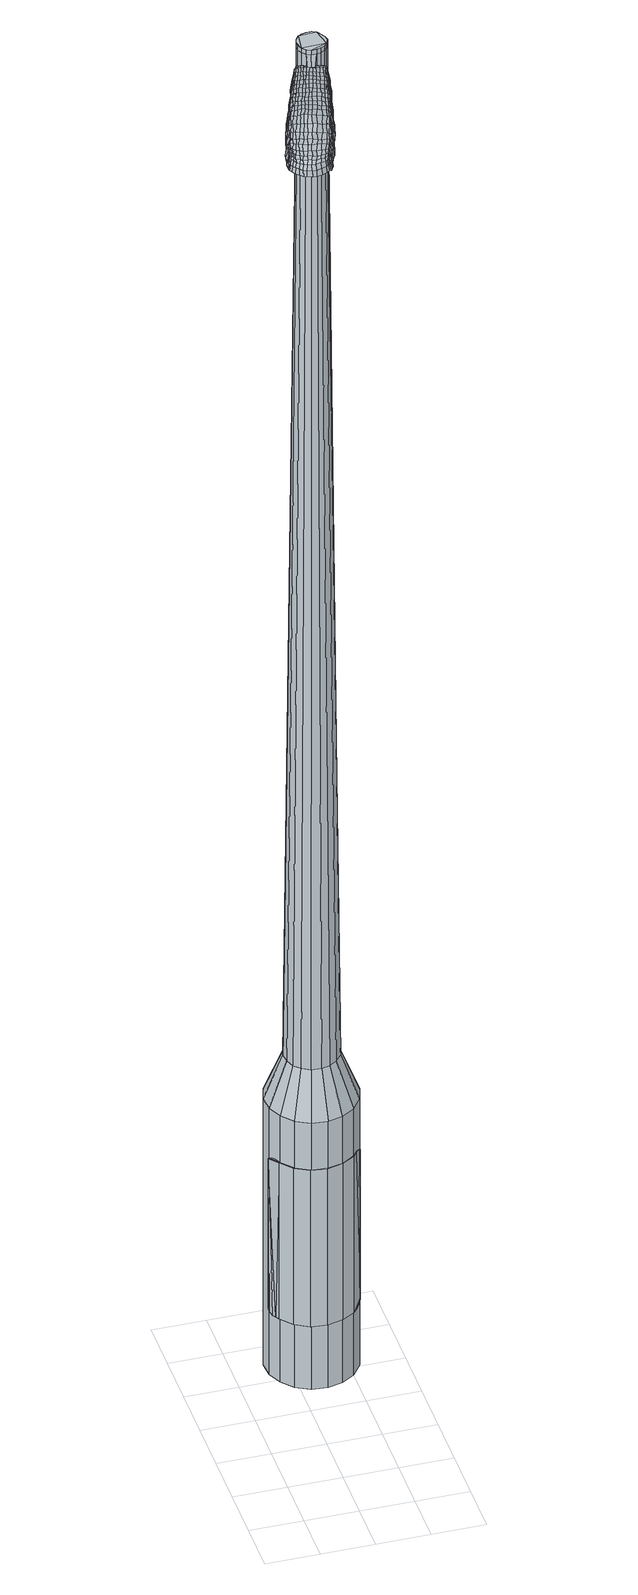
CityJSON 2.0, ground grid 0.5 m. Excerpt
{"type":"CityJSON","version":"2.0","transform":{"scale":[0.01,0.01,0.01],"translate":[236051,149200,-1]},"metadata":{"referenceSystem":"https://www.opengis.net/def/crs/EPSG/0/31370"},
"CityObjects":{
"object1":{"type":"GenericCityObject","attributes":{"cluster":58,"mean_distance_to_centroid":0.232,"new_centroid_x":236051.7,"new_centroid_y":149202.22,"mean_distance_to_camera":8.88,"H1":5.29,"H2":4.9,"Z_final":115.44,"cluster2":-1,"proj_x":236045.55,"proj_y":149200.37,"id_line":12411,"bearing_l":163.28,"distance":6.42,"orientation":"left","G_obj":253.28},"geometry":[{"type":"MultiSurface","lod":"2","boundaries":[[[0,1,2,3]],[[1,4,5,2]],[[4,6,7,5]],[[6,8,9,7]],[[8,10,11,9]],[[10,12,13,11]],[[12,14,15,13]],[[14,16,17,15]],[[16,18,19,17]],[[18,20,21,19]],[[20,22,23,21]],[[22,24,25,23]],[[24,26,27,25]],[[26,28,29,27]],[[28,30,31,29]],[[30,32,33,31]],[[32,34,35,33]],[[34,0,3,35]],[[36,37,38,39]],[[38,40,41,42]],[[41,43,42]],[[42,44,45,46]],[[45,47,46]],[[46,48,49,50]],[[49,51,50]],[[42,46,50,38]],[[50,52,39,38]],[[53,36,39]],[[2,5,7,35]],[[7,9,11,15]],[[11,13,15]],[[15,17,19,23]],[[19,21,23]],[[23,25,27,31]],[[27,29,31]],[[15,23,31,7]],[[31,33,35,7]],[[3,2,35]],[[1,0,54,55]],[[0,34,56,54]],[[34,32,57,56]],[[32,30,58,57]],[[30,28,59,58]],[[28,26,60,59]],[[26,24,61,60]],[[24,22,62,61]],[[22,20,63,62]],[[20,18,64,63]],[[18,16,65,64]],[[16,14,66,65]],[[14,12,67,66]],[[12,10,68,67]],[[10,8,69,68]],[[8,6,70,69]],[[6,4,71,70]],[[4,1,55,71]],[[55,54,72,73]],[[54,56,74,72]],[[56,57,75,74]],[[57,58,76,75]],[[58,59,77,76]],[[59,60,78,77]],[[60,61,79,78]],[[61,62,80,79]],[[62,63,81,80]],[[63,64,82,81]],[[64,65,83,82]],[[65,66,84,83]],[[66,67,85,84]],[[67,68,86,85]],[[68,69,87,86]],[[69,70,88,87]],[[70,71,89,88]],[[71,55,73,89]],[[90,91,92,93]],[[74,94,91,90]],[[75,95,94,74]],[[96,97,95,75]],[[77,98,97,96]],[[99,100,98,77]],[[79,101,100,99]],[[80,102,101,79]],[[103,104,102,80]],[[105,106,104,103]],[[83,107,106,105]],[[84,108,107,83]],[[109,110,108,84]],[[111,112,110,109]],[[113,114,112,111]],[[115,116,114,113]],[[89,117,116,115]],[[93,92,117,89]],[[118,119,120,121]],[[122,118,121,123]],[[124,122,123,125]],[[126,124,125,127]],[[128,126,127,129]],[[130,128,129,131]],[[132,130,131,133]],[[134,132,133,135]],[[136,134,135,137]],[[138,136,137,139]],[[140,138,139,141]],[[142,140,141,143]],[[144,142,143,145]],[[146,144,145,147]],[[148,146,147,149]],[[150,148,149,151]],[[73,72,90,93]],[[72,74,90]],[[76,96,75]],[[76,77,96]],[[78,99,77]],[[78,79,99]],[[81,103,80]],[[81,82,105,103]],[[82,83,105]],[[85,109,84]],[[85,86,111,109]],[[86,87,113,111]],[[87,88,115,113]],[[88,89,115]],[[73,93,89]],[[152,153,92,91]],[[153,117,92]],[[154,116,117]],[[154,155,114,116]],[[155,156,112,114]],[[156,157,110,112]],[[157,108,110]],[[158,106,107]],[[158,159,104,106]],[[159,102,104]],[[160,100,101]],[[160,98,100]],[[161,97,98]],[[161,95,97]],[[152,91,94]],[[39,52,150,162]],[[153,152,163,151]],[[53,39,162,119]],[[152,94,120,163]],[[36,53,119,118]],[[94,95,121,120]],[[37,36,118,122]],[[95,161,123,121]],[[38,37,122,124]],[[161,98,125,123]],[[40,38,124,126]],[[98,160,127,125]],[[41,40,126,128]],[[160,101,129,127]],[[43,41,128,130]],[[101,102,131,129]],[[42,43,130,132]],[[102,159,133,131]],[[44,42,132,134]],[[159,158,135,133]],[[45,44,134,136]],[[158,107,137,135]],[[47,45,136,138]],[[107,108,139,137]],[[46,47,138,140]],[[108,157,141,139]],[[48,46,140,142]],[[157,156,143,141]],[[49,48,142,144]],[[156,155,145,143]],[[51,49,144,146]],[[155,154,147,145]],[[50,51,146,148]],[[154,117,149,147]],[[52,50,148,150]],[[117,153,151,149]],[[150,151,164,165]],[[151,163,166,164]],[[163,120,167,166]],[[120,119,168,167]],[[119,162,169,168]],[[162,150,165,169]],[[170,171,172,173]],[[174,170,173,175]],[[170,174,176,177]],[[171,170,177,178]],[[179,180,181,182]],[[183,179,182,184]],[[179,183,185,186]],[[180,179,186,187]],[[188,189,190,191]],[[192,188,191,193]],[[188,192,194,195]],[[189,188,195,196]],[[197,198,199,200]],[[201,197,200,202]],[[197,201,203,204]],[[198,197,204,205]],[[206,207,208,209]],[[210,206,209,211]],[[206,210,212,213]],[[207,206,213,214]],[[215,216,217,218]],[[219,215,218,220]],[[215,219,221,222]],[[216,215,222,223]],[[224,225,226,227]],[[216,224,227,217]],[[224,216,223,228]],[[225,224,228,229]],[[230,231,232,233]],[[225,230,233,226]],[[230,225,229,234]],[[231,230,234,235]],[[236,174,175,237]],[[231,236,237,232]],[[236,231,235,238]],[[174,236,238,176]],[[239,240,241,242]],[[243,239,242,244]],[[239,243,245,246]],[[240,239,246,247]],[[248,249,250,251]],[[240,248,251,241]],[[248,240,247,252]],[[249,248,252,253]],[[254,255,256,257]],[[249,254,257,250]],[[254,249,253,258]],[[255,254,258,259]],[[260,261,262,263]],[[255,260,263,256]],[[260,255,259,264]],[[261,260,264,265]],[[266,171,178,267]],[[261,266,267,262]],[[266,261,265,268]],[[171,266,268,172]],[[269,270,271,272]],[[273,269,272,274]],[[269,273,275,276]],[[270,269,276,277]],[[278,279,280,281]],[[270,278,281,271]],[[278,270,277,282]],[[279,278,282,283]],[[284,285,286,287]],[[279,284,287,280]],[[284,279,283,288]],[[285,284,288,289]],[[290,183,184,291]],[[285,290,291,286]],[[290,285,289,292]],[[183,290,292,185]],[[293,294,295,296]],[[297,293,296,298]],[[293,297,299,300]],[[294,293,300,301]],[[302,303,304,305]],[[294,302,305,295]],[[302,294,301,306]],[[303,302,306,307]],[[308,309,310,311]],[[303,308,311,304]],[[308,303,307,312]],[[309,308,312,313]],[[314,315,316,317]],[[309,314,317,310]],[[314,309,313,318]],[[315,314,318,319]],[[320,180,187,321]],[[315,320,321,316]],[[320,315,319,322]],[[180,320,322,181]],[[323,209,208,324]],[[325,323,324,326]],[[323,325,327,328]],[[209,323,328,211]],[[329,325,326,330]],[[331,329,330,332]],[[329,331,333,334]],[[325,329,334,327]],[[335,331,332,336]],[[337,335,336,338]],[[335,337,339,340]],[[331,335,340,333]],[[341,337,338,342]],[[343,341,342,344]],[[341,343,345,346]],[[337,341,346,339]],[[347,343,344,348]],[[198,347,348,199]],[[347,198,205,349]],[[343,347,349,345]],[[350,351,196,195]],[[352,350,195,194]],[[350,352,353,354]],[[351,350,354,355]],[[356,357,355,354]],[[358,356,354,353]],[[356,358,359,360]],[[357,356,360,361]],[[362,363,361,360]],[[364,362,360,359]],[[362,364,365,366]],[[363,362,366,367]],[[368,369,367,366]],[[370,368,366,365]],[[368,370,203,201]],[[369,368,201,202]],[[371,372,373,374]],[[273,371,374,275]],[[371,273,274,375]],[[372,371,375,376]],[[377,192,193,378]],[[372,377,378,373]],[[377,372,376,379]],[[192,377,379,194]],[[380,381,382,383]],[[219,380,383,221]],[[380,219,220,384]],[[381,380,384,385]],[[386,387,388,389]],[[381,386,389,382]],[[386,381,385,390]],[[387,386,390,391]],[[392,189,196,393]],[[387,392,393,388]],[[392,387,391,394]],[[189,392,394,190]],[[395,396,397,398]],[[177,395,398,178]],[[395,177,176,399]],[[396,395,399,400]],[[401,402,403,404]],[[396,401,404,397]],[[401,396,400,405]],[[402,401,405,406]],[[407,200,199,408]],[[402,407,408,403]],[[407,402,406,409]],[[200,407,409,202]],[[410,411,412,413]],[[182,410,413,184]],[[410,182,181,414]],[[411,410,414,415]],[[416,204,203,417]],[[411,416,417,412]],[[416,411,415,418]],[[204,416,418,205]],[[419,420,421,422]],[[297,419,422,299]],[[419,297,298,423]],[[420,419,423,424]],[[425,210,211,426]],[[420,425,426,421]],[[425,420,424,427]],[[210,425,427,212]],[[428,429,430,431]],[[243,428,431,245]],[[428,243,244,432]],[[429,428,432,433]],[[434,435,436,437]],[[429,434,437,430]],[[434,429,433,438]],[[435,434,438,439]],[[440,207,214,441]],[[435,440,441,436]],[[440,435,439,442]],[[207,440,442,208]],[[443,444,433,432]],[[242,443,432,244]],[[443,242,241,445]],[[444,443,445,446]],[[447,448,439,438]],[[444,447,438,433]],[[447,444,446,449]],[[448,447,449,450]],[[451,324,208,442]],[[448,451,442,439]],[[451,448,450,452]],[[324,451,452,326]],[[453,454,455,456]],[[300,453,456,301]],[[453,300,299,422]],[[454,453,422,421]],[[457,328,327,458]],[[454,457,458,455]],[[457,454,421,426]],[[328,457,426,211]],[[459,460,446,445]],[[251,459,445,241]],[[459,251,250,461]],[[460,459,461,462]],[[463,464,450,449]],[[460,463,449,446]],[[463,460,462,465]],[[464,463,465,466]],[[467,330,326,452]],[[464,467,452,450]],[[467,464,466,468]],[[330,467,468,332]],[[469,470,471,472]],[[306,469,472,307]],[[469,306,301,456]],[[470,469,456,455]],[[473,334,333,474]],[[470,473,474,471]],[[473,470,455,458]],[[334,473,458,327]],[[475,476,462,461]],[[257,475,461,250]],[[475,257,256,477]],[[476,475,477,478]],[[479,480,466,465]],[[476,479,465,462]],[[479,476,478,481]],[[480,479,481,482]],[[483,336,332,468]],[[480,483,468,466]],[[483,480,482,484]],[[336,483,484,338]],[[485,486,487,488]],[[312,485,488,313]],[[485,312,307,472]],[[486,485,472,471]],[[489,340,339,490]],[[486,489,490,487]],[[489,486,471,474]],[[340,489,474,333]],[[491,492,478,477]],[[263,491,477,256]],[[491,263,262,493]],[[492,491,493,494]],[[495,496,482,481]],[[492,495,481,478]],[[495,492,494,497]],[[496,495,497,498]],[[499,342,338,484]],[[496,499,484,482]],[[499,496,498,500]],[[342,499,500,344]],[[501,502,503,504]],[[318,501,504,319]],[[501,318,313,488]],[[502,501,488,487]],[[505,346,345,506]],[[502,505,506,503]],[[505,502,487,490]],[[346,505,490,339]],[[507,508,494,493]],[[267,507,493,262]],[[507,267,178,398]],[[508,507,398,397]],[[509,510,498,497]],[[508,509,497,494]],[[509,508,397,404]],[[510,509,404,403]],[[511,348,344,500]],[[510,511,500,498]],[[511,510,403,408]],[[348,511,408,199]],[[512,513,415,414]],[[322,512,414,181]],[[512,322,319,504]],[[513,512,504,503]],[[514,349,205,418]],[[513,514,418,415]],[[514,513,503,506]],[[349,514,506,345]],[[515,516,376,375]],[[272,515,375,274]],[[515,272,271,517]],[[516,515,517,518]],[[519,352,194,379]],[[516,519,379,376]],[[519,516,518,520]],[[352,519,520,353]],[[521,522,523,524]],[[222,521,524,223]],[[521,222,221,383]],[[522,521,383,382]],[[525,526,527,528]],[[522,525,528,523]],[[525,522,382,389]],[[526,525,389,388]],[[529,351,355,530]],[[526,529,530,527]],[[529,526,388,393]],[[351,529,393,196]],[[531,532,518,517]],[[281,531,517,271]],[[531,281,280,533]],[[532,531,533,534]],[[535,358,353,520]],[[532,535,520,518]],[[535,532,534,536]],[[358,535,536,359]],[[537,538,539,540]],[[228,537,540,229]],[[537,228,223,524]],[[538,537,524,523]],[[541,542,543,544]],[[538,541,544,539]],[[541,538,523,528]],[[542,541,528,527]],[[545,357,361,546]],[[542,545,546,543]],[[545,542,527,530]],[[357,545,530,355]],[[547,548,534,533]],[[287,547,533,280]],[[547,287,286,549]],[[548,547,549,550]],[[551,364,359,536]],[[548,551,536,534]],[[551,548,550,552]],[[364,551,552,365]],[[553,554,555,556]],[[234,553,556,235]],[[553,234,229,540]],[[554,553,540,539]],[[557,558,559,560]],[[554,557,560,555]],[[557,554,539,544]],[[558,557,544,543]],[[561,363,367,562]],[[558,561,562,559]],[[561,558,543,546]],[[363,561,546,361]],[[563,564,550,549]],[[291,563,549,286]],[[563,291,184,413]],[[564,563,413,412]],[[565,370,365,552]],[[564,565,552,550]],[[565,564,412,417]],[[370,565,417,203]],[[566,567,400,399]],[[238,566,399,176]],[[566,238,235,556]],[[567,566,556,555]],[[568,569,406,405]],[[567,568,405,400]],[[568,567,555,560]],[[569,568,560,559]],[[570,369,202,409]],[[569,570,409,406]],[[570,569,559,562]],[[369,570,562,367]],[[571,572,573,574]],[[574,573,575,576]],[[577,575,573,578]],[[578,573,572,579]],[[580,581,582,583]],[[583,582,584,585]],[[586,584,582,587]],[[587,582,581,588]],[[589,590,591,592]],[[592,591,593,594]],[[595,593,591,596]],[[596,591,590,597]],[[598,599,600,601]],[[601,600,602,603]],[[604,602,600,605]],[[605,600,599,606]],[[607,608,609,610]],[[610,609,611,612]],[[613,611,609,614]],[[614,609,608,615]],[[616,617,618,619]],[[619,618,620,621]],[[622,620,618,623]],[[623,618,617,624]],[[625,626,627,628]],[[628,627,617,616]],[[624,617,627,629]],[[629,627,626,630]],[[631,632,633,634]],[[634,633,626,625]],[[630,626,633,635]],[[635,633,632,636]],[[576,575,637,638]],[[638,637,632,631]],[[636,632,637,639]],[[639,637,575,577]],[[640,641,642,643]],[[643,642,644,645]],[[646,644,642,647]],[[647,642,641,648]],[[649,650,651,652]],[[652,651,641,640]],[[648,641,651,653]],[[653,651,650,654]],[[655,656,657,658]],[[658,657,650,649]],[[654,650,657,659]],[[659,657,656,660]],[[661,662,663,664]],[[664,663,656,655]],[[660,656,663,665]],[[665,663,662,666]],[[579,572,667,668]],[[668,667,662,661]],[[666,662,667,669]],[[669,667,572,571]],[[670,671,672,673]],[[673,672,674,675]],[[676,674,672,677]],[[677,672,671,678]],[[679,680,681,682]],[[682,681,671,670]],[[678,671,681,683]],[[683,681,680,684]],[[685,686,687,688]],[[688,687,680,679]],[[684,680,687,689]],[[689,687,686,690]],[[585,584,691,692]],[[692,691,686,685]],[[690,686,691,693]],[[693,691,584,586]],[[694,695,696,697]],[[697,696,698,699]],[[700,698,696,701]],[[701,696,695,702]],[[703,704,705,706]],[[706,705,695,694]],[[702,695,705,707]],[[707,705,704,708]],[[709,710,711,712]],[[712,711,704,703]],[[708,704,711,713]],[[713,711,710,714]],[[715,716,717,718]],[[718,717,710,709]],[[714,710,717,719]],[[719,717,716,720]],[[588,581,721,722]],[[722,721,716,715]],[[720,716,721,723]],[[723,721,581,580]],[[607,610,724,725]],[[725,724,726,727]],[[728,726,724,729]],[[729,724,610,612]],[[727,726,730,731]],[[731,730,732,733]],[[734,732,730,735]],[[735,730,726,728]],[[733,732,736,737]],[[737,736,738,739]],[[740,738,736,741]],[[741,736,732,734]],[[739,738,742,743]],[[743,742,744,745]],[[746,744,742,747]],[[747,742,738,740]],[[745,744,748,749]],[[749,748,599,598]],[[606,599,748,750]],[[750,748,744,746]],[[597,751,752,596]],[[596,752,753,595]],[[754,753,752,755]],[[755,752,751,756]],[[756,757,758,755]],[[755,758,759,754]],[[760,759,758,761]],[[761,758,757,762]],[[762,763,764,761]],[[761,764,765,760]],[[766,765,764,767]],[[767,764,763,768]],[[768,769,770,767]],[[767,770,771,766]],[[604,771,770,602]],[[602,770,769,603]],[[772,773,774,775]],[[775,774,674,676]],[[675,674,774,776]],[[776,774,773,777]],[[594,593,778,779]],[[779,778,773,772]],[[777,773,778,780]],[[780,778,593,595]],[[781,782,783,784]],[[784,783,620,622]],[[621,620,783,785]],[[785,783,782,786]],[[787,788,789,790]],[[790,789,782,781]],[[786,782,789,791]],[[791,789,788,792]],[[597,590,793,794]],[[794,793,788,787]],[[792,788,793,795]],[[795,793,590,589]],[[796,797,798,799]],[[799,798,578,579]],[[577,578,798,800]],[[800,798,797,801]],[[802,803,804,805]],[[805,804,797,796]],[[801,797,804,806]],[[806,804,803,807]],[[598,601,808,809]],[[809,808,803,802]],[[807,803,808,810]],[[810,808,601,603]],[[811,812,813,814]],[[814,813,583,585]],[[580,583,813,815]],[[815,813,812,816]],[[604,605,817,818]],[[818,817,812,811]],[[816,812,817,819]],[[819,817,605,606]],[[820,821,698,822]],[[822,698,700]],[[699,698,821,823]],[[612,611,824,825]],[[825,824,821,820]],[[823,821,824,826]],[[826,824,611,613]],[[827,828,829,646]],[[829,644,646]],[[645,644,829,830]],[[830,829,828,831]],[[832,833,834,835]],[[835,834,828,827]],[[831,828,834,836]],[[836,834,833,837]],[[615,608,838,839]],[[839,838,833,832]],[[837,833,838,840]],[[840,838,608,607]],[[831,841,842,830]],[[830,842,643,645]],[[640,643,842,843]],[[843,842,841,844]],[[837,845,846,836]],[[836,846,841,831]],[[844,841,846,847]],[[847,846,845,848]],[[607,725,849,840]],[[840,849,845,837]],[[848,845,849,850]],[[850,849,725,727]],[[851,852,853,854]],[[854,853,701,702]],[[700,701,853,822]],[[822,853,852,820]],[[728,729,855,856]],[[856,855,852,851]],[[820,852,855,825]],[[825,855,729,612]],[[844,857,858,843]],[[843,858,652,640]],[[649,652,858,859]],[[859,858,857,860]],[[848,861,862,847]],[[847,862,857,844]],[[860,857,862,863]],[[863,862,861,864]],[[727,731,865,850]],[[850,865,861,848]],[[864,861,865,866]],[[866,865,731,733]],[[867,868,869,870]],[[870,869,707,708]],[[702,707,869,854]],[[854,869,868,851]],[[734,735,871,872]],[[872,871,868,867]],[[851,868,871,856]],[[856,871,735,728]],[[860,873,874,859]],[[859,874,658,649]],[[655,658,874,875]],[[875,874,873,876]],[[864,877,878,863]],[[863,878,873,860]],[[876,873,878,879]],[[879,878,877,880]],[[733,737,881,866]],[[866,881,877,864]],[[880,877,881,882]],[[882,881,737,739]],[[883,884,885,886]],[[886,885,713,714]],[[708,713,885,870]],[[870,885,884,867]],[[740,741,887,888]],[[888,887,884,883]],[[867,884,887,872]],[[872,887,741,734]],[[876,889,890,875]],[[875,890,664,655]],[[661,664,890,891]],[[891,890,889,892]],[[880,893,894,879]],[[879,894,889,876]],[[892,889,894,895]],[[895,894,893,896]],[[739,743,897,882]],[[882,897,893,880]],[[896,893,897,898]],[[898,897,743,745]],[[899,900,901,902]],[[902,901,719,720]],[[714,719,901,886]],[[886,901,900,883]],[[746,747,903,904]],[[904,903,900,899]],[[883,900,903,888]],[[888,903,747,740]],[[892,905,906,891]],[[891,906,668,661]],[[579,668,906,799]],[[799,906,905,796]],[[896,907,908,895]],[[895,908,905,892]],[[796,905,908,805]],[[805,908,907,802]],[[745,749,909,898]],[[898,909,907,896]],[[802,907,909,809]],[[809,909,749,598]],[[816,910,911,815]],[[815,911,723,580]],[[720,723,911,902]],[[902,911,910,899]],[[606,750,912,819]],[[819,912,910,816]],[[899,910,912,904]],[[904,912,750,746]],[[777,913,914,776]],[[776,914,673,675]],[[670,673,914,915]],[[915,914,913,916]],[[595,753,917,780]],[[780,917,913,777]],[[916,913,917,918]],[[918,917,753,754]],[[919,920,921,922]],[[922,921,623,624]],[[622,623,921,784]],[[784,921,920,781]],[[923,924,925,926]],[[926,925,920,919]],[[781,920,925,790]],[[790,925,924,787]],[[756,751,927,928]],[[928,927,924,923]],[[787,924,927,794]],[[794,927,751,597]],[[916,929,930,915]],[[915,930,682,670]],[[679,682,930,931]],[[931,930,929,932]],[[754,759,933,918]],[[918,933,929,916]],[[932,929,933,934]],[[934,933,759,760]],[[935,936,937,938]],[[938,937,629,630]],[[624,629,937,922]],[[922,937,936,919]],[[939,940,941,942]],[[942,941,936,935]],[[919,936,941,926]],[[926,941,940,923]],[[762,757,943,944]],[[944,943,940,939]],[[923,940,943,928]],[[928,943,757,756]],[[932,945,946,931]],[[931,946,688,679]],[[685,688,946,947]],[[947,946,945,948]],[[760,765,949,934]],[[934,949,945,932]],[[948,945,949,950]],[[950,949,765,766]],[[951,952,953,954]],[[954,953,635,636]],[[630,635,953,938]],[[938,953,952,935]],[[955,956,957,958]],[[958,957,952,951]],[[935,952,957,942]],[[942,957,956,939]],[[768,763,959,960]],[[960,959,956,955]],[[939,956,959,944]],[[944,959,763,762]],[[948,961,962,947]],[[947,962,692,685]],[[585,692,962,814]],[[814,962,961,811]],[[766,771,963,950]],[[950,963,961,948]],[[811,961,963,818]],[[818,963,771,604]],[[801,964,965,800]],[[800,965,639,577]],[[636,639,965,954]],[[954,965,964,951]],[[807,966,967,806]],[[806,967,964,801]],[[951,964,967,958]],[[958,967,966,955]],[[603,769,968,810]],[[810,968,966,807]],[[955,966,968,960]],[[960,968,769,768]],[[571,574,173,172]],[[574,576,175,173]],[[586,587,186,185]],[[587,588,187,186]],[[589,592,191,190]],[[592,594,193,191]],[[613,614,213,212]],[[614,615,214,213]],[[616,619,218,217]],[[619,621,220,218]],[[625,628,227,226]],[[628,616,217,227]],[[631,634,233,232]],[[634,625,226,233]],[[576,638,237,175]],[[638,631,232,237]],[[646,647,246,245]],[[647,648,247,246]],[[648,653,252,247]],[[653,654,253,252]],[[654,659,258,253]],[[659,660,259,258]],[[660,665,264,259]],[[665,666,265,264]],[[666,669,268,265]],[[669,571,172,268]],[[676,677,276,275]],[[677,678,277,276]],[[678,683,282,277]],[[683,684,283,282]],[[684,689,288,283]],[[689,690,289,288]],[[690,693,292,289]],[[693,586,185,292]],[[694,697,296,295]],[[697,699,298,296]],[[703,706,305,304]],[[706,694,295,305]],[[709,712,311,310]],[[712,703,304,311]],[[715,718,317,316]],[[718,709,310,317]],[[588,722,321,187]],[[722,715,316,321]],[[772,775,374,373]],[[775,676,275,374]],[[594,779,378,193]],[[779,772,373,378]],[[621,785,384,220]],[[785,786,385,384]],[[786,791,390,385]],[[791,792,391,390]],[[792,795,394,391]],[[795,589,190,394]],[[699,423,298]],[[699,823,424,423]],[[823,826,427,424]],[[826,613,212,427]],[[827,646,431,430]],[[646,245,431]],[[832,835,437,436]],[[835,827,430,437]],[[615,839,441,214]],[[839,832,436,441]],[[969,970,971,972]],[[973,974,972,971]],[[975,976,977,978]],[[979,980,981,982]],[[970,983,984,971]],[[985,973,971,984]],[[986,975,978,987]],[[988,989,980,979]],[[983,990,991,984]],[[991,992,985,984]],[[993,986,987,994]],[[995,989,988,996]],[[990,997,998,991]],[[998,999,992,991]],[[1000,993,994,1001]],[[1002,995,996,1003]],[[1004,1005,1006,1007]],[[1008,1009,1005,1004]],[[1008,1010,1011,1009]],[[1010,1012,1013,1011]],[[1014,1015,1016,1017]],[[1018,1019,1015,1014]],[[1020,1021,1019,1018]],[[1022,1023,1021,1020]],[[1017,1006,1005,1014]],[[1014,1005,1009,1018]],[[1009,1011,1020,1018]],[[1011,1013,1022,1020]],[[978,977,974,973]],[[987,978,973,985]],[[992,994,987,985]],[[999,1001,994,992]],[[979,982,976,975]],[[988,979,975,986]],[[996,988,986,993]],[[1003,996,993,1000]],[[980,1004,1007,981]],[[989,1008,1004,980]],[[1010,1008,989,995]],[[1012,1010,995,1002]],[[1024,1025,1026,1027]],[[1026,1028,1029,1030]],[[1026,1030,1031,1032]],[[1026,1032,1027]],[[1033,1024,1027,1034]],[[1035,1034,1027,1036]],[[1037,1036,1027]],[[1038,1026,1025,1039]],[[1040,1038,1039,1041]],[[1042,1040,1041,1043]],[[1044,1042,1043,1045]],[[1046,1044,1045,1047]],[[1047,1048,1049,1050]],[[1047,1050,1051,1052]],[[1047,1052,1053,1054]],[[1053,1055,1056,1057]],[[1053,1057,1058,1059]],[[1053,1059,1054]],[[1047,1054,1046]],[[1060,1061,1025,1024]],[[1062,1063,1028,1026]],[[1064,1065,1037,1027]],[[1061,1066,1039,1025]],[[1067,1062,1026,1038]],[[1066,1068,1041,1039]],[[1069,1067,1038,1040]],[[1068,1070,1043,1041]],[[1071,1069,1040,1042]],[[1070,1072,1045,1043]],[[1073,1071,1042,1044]],[[1072,1074,1047,1045]],[[1075,1073,1044,1046]],[[1074,1076,1048,1047]],[[1077,1078,1055,1053]],[[1079,1075,1046,1054]],[[1049,1048,1076,1080]],[[1050,1049,1080,1081]],[[1051,1050,1081,1082]],[[1052,1051,1082,1083]],[[1053,1052,1083,1077]],[[1084,1060,1024,1033]],[[1085,1084,1033,1034]],[[1086,1085,1034,1035]],[[1087,1086,1035,1036]],[[1065,1087,1036,1037]],[[1029,1028,1063,1088]],[[1056,1055,1078,1089]],[[1030,1029,1088,1090]],[[1031,1030,1090,1091]],[[1032,1031,1091,1092]],[[1027,1032,1092,1064]],[[1057,1056,1089,1093]],[[1058,1057,1093,1094]],[[1059,1058,1094,1095]],[[1054,1059,1095,1079]]]}]}
},
"vertices":[
[59,179,384],[46,186,384],[46,186,96],[59,179,96],[36,197,384],[36,197,96],[30,210,384],[30,210,96],[29,225,384],[29,225,96],[33,239,384],[33,239,96],[42,251,384],[42,251,96],[54,259,384],[54,259,96],[69,262,384],[69,262,96],[83,261,384],[83,261,96],[96,254,384],[96,254,96],[107,243,384],[107,243,96],[112,230,384],[112,230,96],[113,215,384],[113,215,96],[109,201,384],[109,201,96],[100,189,384],[100,189,96],[88,181,384],[88,181,96],[74,178,384],[74,178,96],[76,208,1524],[80,210,1524],[83,214,1524],[67,207,1524],[85,218,1524],[84,223,1524],[79,231,1524],[82,227,1524],[75,233,1524],[70,233,1524],[62,230,1524],[66,232,1524],[59,226,1524],[58,222,1524],[60,213,1524],[58,217,1524],[63,209,1524],[72,207,1524],[64,196,429],[56,200,429],[73,195,429],[81,197,429],[88,202,429],[94,209,429],[96,217,429],[96,226,429],[92,234,429],[86,240,429],[78,244,429],[70,245,429],[61,243,429],[54,238,429],[49,231,429],[46,223,429],[47,214,429],[50,206,429],[67,207,1483],[63,209,1483],[72,207,1483],[76,208,1483],[80,210,1483],[83,214,1483],[85,218,1483],[84,223,1483],[82,227,1483],[79,231,1483],[75,233,1483],[70,233,1483],[66,232,1483],[62,230,1483],[59,226,1483],[58,222,1483],[58,217,1483],[60,213,1483],[67,208,1483],[67,208,1485],[63,210,1485],[63,210,1483],[72,207,1485],[76,208,1485],[80,211,1483],[80,211,1485],[83,214,1485],[84,218,1483],[84,218,1485],[84,223,1485],[82,227,1485],[79,230,1483],[79,230,1485],[75,232,1483],[75,232,1485],[70,233,1485],[66,232,1485],[62,229,1483],[62,229,1485],[60,226,1483],[60,226,1485],[58,221,1483],[58,221,1485],[59,217,1483],[59,217,1485],[60,213,1485],[76,208,1519],[72,207,1519],[72,207,1493],[76,208,1493],[80,210,1519],[80,210,1493],[83,214,1519],[83,214,1493],[85,218,1519],[85,218,1493],[84,223,1519],[84,223,1493],[82,227,1519],[82,227,1493],[79,231,1519],[79,231,1493],[75,233,1519],[75,233,1493],[70,233,1519],[70,233,1493],[66,232,1519],[66,232,1493],[62,230,1519],[62,230,1493],[59,226,1519],[59,226,1493],[58,222,1519],[58,222,1493],[58,217,1519],[58,217,1493],[60,213,1519],[60,213,1493],[63,209,1519],[63,209,1493],[67,207,1485],[63,209,1485],[58,217,1485],[58,222,1485],[59,226,1485],[62,230,1485],[75,233,1485],[79,231,1485],[85,218,1485],[80,210,1485],[67,207,1519],[67,207,1493],[59,190,1513],[59,190,1518],[62,189,1513],[65,188,1513],[65,188,1518],[62,189,1518],[22,124,1519],[24,131,1518],[22,130,1509],[20,123,1510],[19,116,1519],[17,115,1510],[21,116,1526],[24,124,1525],[26,131,1525],[59,113,1519],[60,119,1518],[59,121,1525],[58,114,1525],[56,104,1519],[55,106,1526],[58,103,1510],[60,111,1510],[62,118,1509],[21,47,1519],[17,48,1519],[17,48,1513],[21,46,1513],[25,47,1519],[25,46,1513],[25,49,1524],[21,49,1524],[18,50,1524],[42,118,1530],[44,125,1529],[41,126,1529],[39,119,1530],[39,110,1531],[36,111,1531],[43,109,1530],[46,117,1530],[48,124,1529],[65,196,1512],[63,196,1512],[62,195,1517],[65,195,1517],[68,195,1512],[67,194,1517],[68,194,1506],[65,195,1506],[62,196,1506],[6,67,1519],[7,70,1519],[5,70,1512],[5,66,1512],[6,64,1518],[5,64,1512],[7,65,1522],[7,67,1523],[8,70,1524],[8,75,1519],[9,80,1519],[7,80,1512],[6,74,1512],[9,75,1524],[10,80,1525],[10,86,1519],[12,94,1519],[11,93,1511],[8,85,1511],[12,86,1526],[14,94,1526],[16,105,1519],[14,104,1510],[17,105,1526],[47,193,1513],[45,186,1513],[46,187,1518],[48,194,1517],[49,198,1512],[50,197,1516],[48,198,1506],[46,193,1507],[43,186,1507],[42,179,1514],[39,172,1515],[41,172,1520],[43,180,1519],[40,179,1507],[38,171,1507],[37,165,1515],[34,158,1516],[36,159,1522],[38,165,1521],[35,164,1508],[32,157,1508],[32,151,1517],[29,144,1517],[31,145,1524],[33,152,1523],[30,150,1508],[27,143,1509],[27,137,1518],[28,138,1524],[25,137,1509],[40,56,1519],[42,59,1519],[40,59,1524],[39,56,1523],[39,54,1518],[38,54,1522],[40,52,1512],[41,54,1512],[43,57,1512],[43,63,1519],[45,69,1519],[44,70,1525],[42,64,1524],[44,62,1512],[46,67,1512],[48,74,1519],[50,82,1519],[49,83,1526],[46,75,1526],[49,73,1511],[51,80,1511],[53,93,1519],[52,94,1526],[54,91,1510],[76,184,1513],[74,177,1513],[75,176,1507],[77,183,1507],[77,190,1512],[78,189,1506],[76,189,1516],[75,185,1517],[73,178,1518],[73,170,1514],[71,162,1515],[72,161,1507],[74,168,1507],[72,171,1519],[70,164,1520],[69,155,1515],[67,148,1516],[68,146,1508],[70,154,1508],[68,156,1521],[66,149,1522],[66,141,1517],[64,134,1517],[65,132,1509],[67,139,1508],[65,142,1523],[63,135,1524],[62,126,1518],[63,125,1509],[61,128,1524],[63,189,1519],[61,190,1519],[61,182,1520],[58,183,1520],[64,181,1520],[66,189,1519],[59,175,1522],[56,176,1522],[57,168,1523],[54,169,1523],[60,167,1523],[62,174,1521],[55,161,1524],[52,162,1524],[53,154,1525],[50,155,1525],[56,153,1525],[58,160,1524],[50,147,1526],[48,147,1526],[48,140,1527],[45,140,1527],[52,139,1527],[54,146,1526],[46,132,1528],[43,133,1528],[50,131,1528],[22,52,1527],[19,53,1527],[26,52,1526],[28,56,1527],[24,56,1528],[20,57,1528],[25,62,1529],[22,63,1529],[29,62,1528],[32,69,1530],[27,69,1530],[24,70,1530],[30,76,1531],[26,77,1531],[34,75,1530],[36,84,1531],[32,85,1531],[29,86,1531],[36,97,1531],[32,98,1531],[40,96,1531],[37,52,1518],[35,50,1519],[35,49,1513],[38,51,1513],[37,53,1523],[35,52,1523],[30,48,1519],[30,47,1513],[30,50,1524],[6,62,1518],[7,59,1518],[8,61,1523],[7,63,1523],[5,61,1513],[6,59,1513],[9,56,1519],[11,53,1519],[12,54,1524],[10,57,1523],[8,55,1513],[11,52,1513],[14,50,1519],[15,52,1524],[14,49,1513],[25,124,1528],[27,123,1528],[29,130,1528],[28,131,1527],[22,116,1528],[24,115,1529],[30,122,1529],[33,121,1530],[35,128,1529],[32,129,1528],[27,114,1529],[30,113,1530],[36,120,1530],[38,127,1529],[33,112,1531],[56,115,1528],[54,115,1529],[52,107,1529],[54,106,1528],[58,122,1527],[56,122,1528],[50,116,1529],[48,107,1530],[52,123,1528],[77,192,1512],[75,193,1512],[74,192,1517],[76,191,1517],[77,191,1506],[75,192,1506],[71,194,1512],[71,193,1517],[72,193,1506],[51,200,1512],[53,199,1512],[52,199,1506],[50,199,1506],[51,199,1517],[53,198,1517],[55,199,1512],[57,198,1512],[57,197,1506],[54,198,1506],[55,198,1517],[57,197,1517],[60,197,1512],[59,196,1506],[60,196,1517],[50,193,1519],[51,193,1519],[47,186,1520],[49,186,1520],[53,192,1519],[56,192,1519],[51,185,1520],[53,185,1520],[58,191,1519],[56,184,1520],[74,186,1519],[72,187,1519],[70,179,1520],[72,179,1520],[69,187,1519],[67,180,1520],[45,179,1521],[46,179,1521],[42,172,1522],[44,172,1522],[49,178,1521],[51,177,1521],[46,171,1522],[49,170,1523],[54,177,1522],[51,170,1523],[70,171,1521],[69,172,1521],[67,165,1522],[69,164,1522],[65,173,1521],[63,166,1522],[40,165,1523],[41,165,1523],[37,158,1524],[39,158,1524],[44,164,1523],[47,163,1524],[41,157,1525],[44,156,1525],[49,162,1524],[47,155,1525],[67,157,1523],[65,158,1523],[63,151,1524],[65,150,1524],[61,159,1524],[59,152,1525],[35,151,1525],[37,151,1525],[32,145,1526],[34,144,1526],[39,150,1526],[42,149,1526],[37,143,1527],[40,142,1527],[45,148,1526],[42,141,1527],[63,143,1525],[61,143,1525],[59,136,1526],[61,136,1526],[58,144,1526],[56,137,1527],[30,138,1527],[32,137,1527],[34,136,1527],[37,135,1528],[40,134,1528],[60,129,1527],[57,129,1527],[54,130,1528],[38,56,1525],[35,54,1525],[39,59,1526],[37,58,1526],[31,53,1526],[32,56,1527],[8,65,1525],[9,63,1525],[10,67,1526],[9,69,1525],[10,60,1525],[13,57,1526],[14,61,1527],[11,64,1526],[15,55,1526],[17,59,1527],[41,64,1526],[38,63,1527],[43,69,1527],[41,69,1528],[34,62,1528],[36,69,1529],[10,74,1526],[11,72,1527],[13,78,1528],[11,80,1527],[13,69,1527],[15,67,1528],[17,74,1529],[15,76,1528],[18,65,1528],[20,72,1530],[45,75,1528],[43,75,1529],[47,83,1528],[45,83,1529],[38,75,1529],[41,83,1530],[13,86,1528],[14,84,1528],[17,92,1529],[15,93,1528],[17,82,1529],[19,80,1530],[22,89,1530],[19,91,1530],[23,79,1530],[25,87,1531],[51,95,1529],[48,95,1529],[44,95,1530],[19,105,1528],[20,104,1529],[23,102,1530],[26,101,1530],[29,99,1531],[24,129,1509],[26,130,1518],[24,123,1518],[22,122,1509],[21,115,1519],[19,114,1510],[23,116,1525],[25,124,1525],[28,130,1525],[57,121,1525],[59,120,1518],[57,113,1518],[56,114,1525],[55,105,1519],[53,106,1525],[56,103,1510],[58,111,1509],[60,118,1509],[18,50,1513],[18,51,1519],[21,50,1519],[21,49,1513],[25,49,1519],[25,49,1513],[25,51,1524],[22,51,1524],[19,52,1524],[41,126,1528],[44,125,1528],[42,118,1529],[39,119,1529],[39,109,1529],[36,110,1529],[43,108,1529],[45,117,1529],[47,124,1528],[62,193,1516],[62,194,1512],[64,194,1512],[64,193,1516],[67,193,1512],[67,192,1516],[67,192,1506],[64,193,1506],[62,193,1506],[7,69,1512],[9,70,1519],[8,67,1518],[7,66,1512],[8,65,1518],[7,64,1512],[9,65,1522],[9,67,1523],[10,70,1523],[9,79,1512],[11,80,1519],[10,74,1519],[8,74,1512],[11,75,1524],[12,80,1525],[12,92,1511],[14,93,1519],[12,86,1519],[10,85,1511],[14,86,1525],[16,93,1526],[18,104,1519],[16,103,1510],[19,104,1526],[48,186,1518],[46,185,1513],[49,192,1513],[50,193,1517],[51,197,1512],[51,196,1515],[50,197,1506],[48,192,1506],[45,185,1507],[43,172,1520],[41,171,1514],[44,178,1514],[45,179,1519],[42,178,1507],[40,171,1507],[38,158,1522],[36,157,1516],[39,164,1515],[40,165,1521],[37,164,1508],[34,157,1508],[33,144,1523],[31,143,1517],[33,150,1516],[35,151,1522],[32,150,1508],[29,143,1508],[29,137,1517],[30,137,1524],[27,136,1509],[39,60,1523],[40,60,1519],[38,57,1518],[37,57,1523],[37,55,1518],[37,56,1522],[38,54,1512],[39,55,1512],[41,58,1512],[43,70,1525],[44,69,1519],[42,64,1519],[41,65,1524],[43,63,1512],[45,68,1512],[47,84,1526],[48,82,1519],[46,75,1519],[45,76,1525],[47,73,1511],[49,81,1511],[51,93,1519],[50,95,1526],[52,92,1510],[73,176,1507],[72,177,1513],[74,185,1513],[75,184,1506],[75,190,1512],[76,189,1506],[74,189,1515],[73,185,1517],[72,178,1518],[70,161,1507],[69,163,1514],[71,170,1514],[72,169,1507],[70,171,1519],[68,164,1520],[67,147,1508],[66,148,1516],[67,156,1515],[68,154,1508],[66,157,1521],[64,149,1522],[63,132,1508],[62,134,1517],[64,141,1516],[65,140,1508],[63,142,1522],[61,135,1523],[60,127,1517],[61,125,1509],[59,128,1524],[63,188,1518],[60,189,1518],[61,182,1519],[58,182,1519],[64,181,1519],[66,188,1518],[59,175,1520],[56,175,1520],[57,167,1521],[54,168,1521],[59,167,1521],[62,174,1520],[54,160,1523],[52,161,1523],[52,153,1524],[50,154,1524],[55,152,1524],[57,159,1523],[50,146,1525],[47,147,1525],[48,139,1526],[45,140,1526],[51,138,1526],[53,145,1525],[46,132,1527],[43,133,1527],[49,131,1527],[19,54,1526],[22,53,1526],[26,53,1525],[27,57,1526],[24,57,1526],[20,58,1526],[22,64,1528],[25,63,1528],[29,62,1527],[31,69,1528],[27,70,1529],[24,71,1529],[26,78,1530],[30,77,1530],[33,76,1529],[36,84,1530],[32,85,1530],[29,86,1530],[33,98,1530],[36,97,1530],[39,96,1530],[35,51,1513],[34,52,1518],[36,54,1518],[37,53,1512],[36,55,1523],[34,54,1523],[30,51,1519],[30,50,1513],[30,52,1523],[10,61,1523],[9,60,1518],[8,63,1518],[9,64,1523],[7,62,1512],[8,60,1512],[13,56,1523],[13,54,1519],[11,57,1519],[11,59,1523],[10,57,1513],[12,54,1513],[15,52,1519],[16,54,1524],[15,51,1513],[30,130,1527],[28,123,1527],[26,124,1527],[29,130,1526],[24,115,1527],[25,115,1528],[35,128,1528],[33,121,1528],[30,122,1528],[32,129,1527],[27,114,1528],[30,112,1529],[36,120,1529],[38,127,1528],[33,111,1529],[51,107,1528],[53,115,1527],[55,115,1527],[53,106,1527],[57,122,1526],[55,122,1527],[49,116,1528],[47,107,1528],[51,123,1527],[73,190,1516],[74,191,1512],[74,190,1516],[74,190,1506],[71,192,1512],[70,191,1516],[71,191,1506],[51,197,1506],[52,197,1512],[51,198,1512],[52,197,1516],[52,196,1516],[56,195,1506],[57,196,1512],[54,197,1512],[53,196,1506],[54,196,1516],[57,195,1516],[59,195,1512],[59,194,1506],[59,194,1516],[51,192,1518],[50,192,1518],[48,186,1519],[49,185,1519],[56,191,1518],[53,191,1518],[51,185,1519],[53,184,1519],[58,190,1518],[56,183,1519],[70,179,1519],[72,186,1518],[73,185,1518],[71,179,1519],[69,187,1518],[67,180,1519],[46,178,1520],[46,179,1520],[43,172,1521],[44,171,1521],[51,177,1520],[49,178,1520],[46,171,1521],[49,170,1521],[54,176,1520],[51,169,1521],[66,164,1521],[68,172,1520],[69,171,1520],[67,164,1521],[65,173,1520],[63,165,1521],[42,164,1522],[41,165,1522],[38,158,1523],[39,157,1523],[47,163,1522],[44,164,1522],[42,156,1523],[44,156,1524],[49,162,1523],[47,155,1524],[63,150,1523],[64,157,1522],[66,157,1522],[64,150,1523],[61,158,1522],[59,151,1523],[37,150,1524],[36,151,1524],[33,144,1525],[34,143,1525],[42,149,1525],[39,150,1524],[37,143,1525],[40,142,1526],[45,148,1525],[42,141,1526],[59,136,1525],[61,143,1524],[62,143,1524],[60,136,1525],[57,144,1524],[55,137,1525],[32,136,1526],[31,137,1526],[37,135,1527],[35,136,1526],[40,134,1527],[57,129,1526],[58,129,1526],[53,130,1526],[34,56,1524],[37,57,1524],[38,60,1525],[36,59,1525],[30,54,1525],[32,57,1525],[11,67,1525],[11,63,1524],[10,66,1524],[10,69,1525],[15,62,1526],[14,58,1525],[12,61,1524],[13,64,1525],[16,56,1525],[17,59,1526],[38,64,1526],[40,65,1526],[42,70,1526],[40,70,1527],[34,63,1526],[36,69,1527],[14,78,1527],[12,72,1526],[12,74,1526],[13,79,1526],[18,74,1528],[16,67,1527],[14,70,1526],[16,76,1527],[19,65,1527],[21,72,1528],[42,76,1527],[44,76,1527],[46,84,1527],[44,84,1528],[38,76,1528],[40,84,1529],[18,92,1528],[15,84,1527],[14,85,1527],[17,93,1527],[23,89,1529],[20,80,1529],[17,82,1528],[20,90,1528],[23,79,1529],[26,87,1530],[48,95,1528],[49,95,1528],[44,96,1529],[21,103,1528],[20,104,1528],[26,101,1529],[24,102,1529],[29,99,1530],[50,197,1508],[56,195,1508],[46,164,1509],[38,167,1509],[39,144,1510],[31,146,1510],[27,106,1512],[18,109,1512],[23,126,1511],[32,123,1511],[22,89,1513],[18,76,1514],[10,78,1514],[13,92,1513],[63,193,1508],[53,162,1509],[47,141,1510],[36,103,1512],[41,121,1511],[31,86,1513],[27,73,1514],[69,191,1508],[61,160,1509],[55,139,1510],[45,101,1512],[50,118,1511],[35,71,1514],[40,83,1513],[76,189,1508],[69,157,1509],[64,136,1510],[54,98,1512],[59,115,1511],[44,68,1514],[49,81,1513],[15,63,1514],[15,58,1514],[8,60,1514],[7,65,1514],[23,60,1514],[22,56,1514],[31,58,1514],[28,54,1514],[39,56,1514],[35,52,1514],[16,53,1515],[18,49,1515],[17,49,1515],[12,54,1515],[20,51,1515],[19,48,1515],[24,50,1515],[20,48,1515],[29,49,1515],[21,48,1515],[103,191,334],[100,187,334],[100,187,165],[109,199,171],[103,191,165],[105,194,165],[107,196,166],[108,198,167],[109,199,169],[105,194,334],[107,196,333],[108,198,332],[109,199,331],[109,199,328],[88,180,165],[88,180,334],[73,176,165],[73,176,334],[58,178,165],[58,178,334],[45,185,165],[45,185,334],[35,196,165],[35,196,334],[33,200,334],[31,203,334],[30,206,333],[29,207,332],[29,209,331],[29,209,328],[33,200,165],[29,209,171],[29,209,169],[29,207,167],[30,206,166],[31,203,165],[101,192,334],[98,189,334],[98,189,165],[101,192,165],[107,201,171],[107,201,328],[87,182,334],[87,182,165],[73,179,334],[73,179,165],[59,181,334],[59,181,165],[47,187,334],[47,187,165],[37,197,334],[37,197,165],[35,201,334],[31,210,328],[31,210,171],[35,201,165],[34,204,334],[33,207,333],[32,208,332],[31,210,331],[103,195,334],[105,198,333],[106,199,332],[107,200,331],[103,195,165],[31,210,169],[105,198,166],[106,199,167],[107,200,169],[32,208,167],[33,207,166],[34,204,165]
]}
